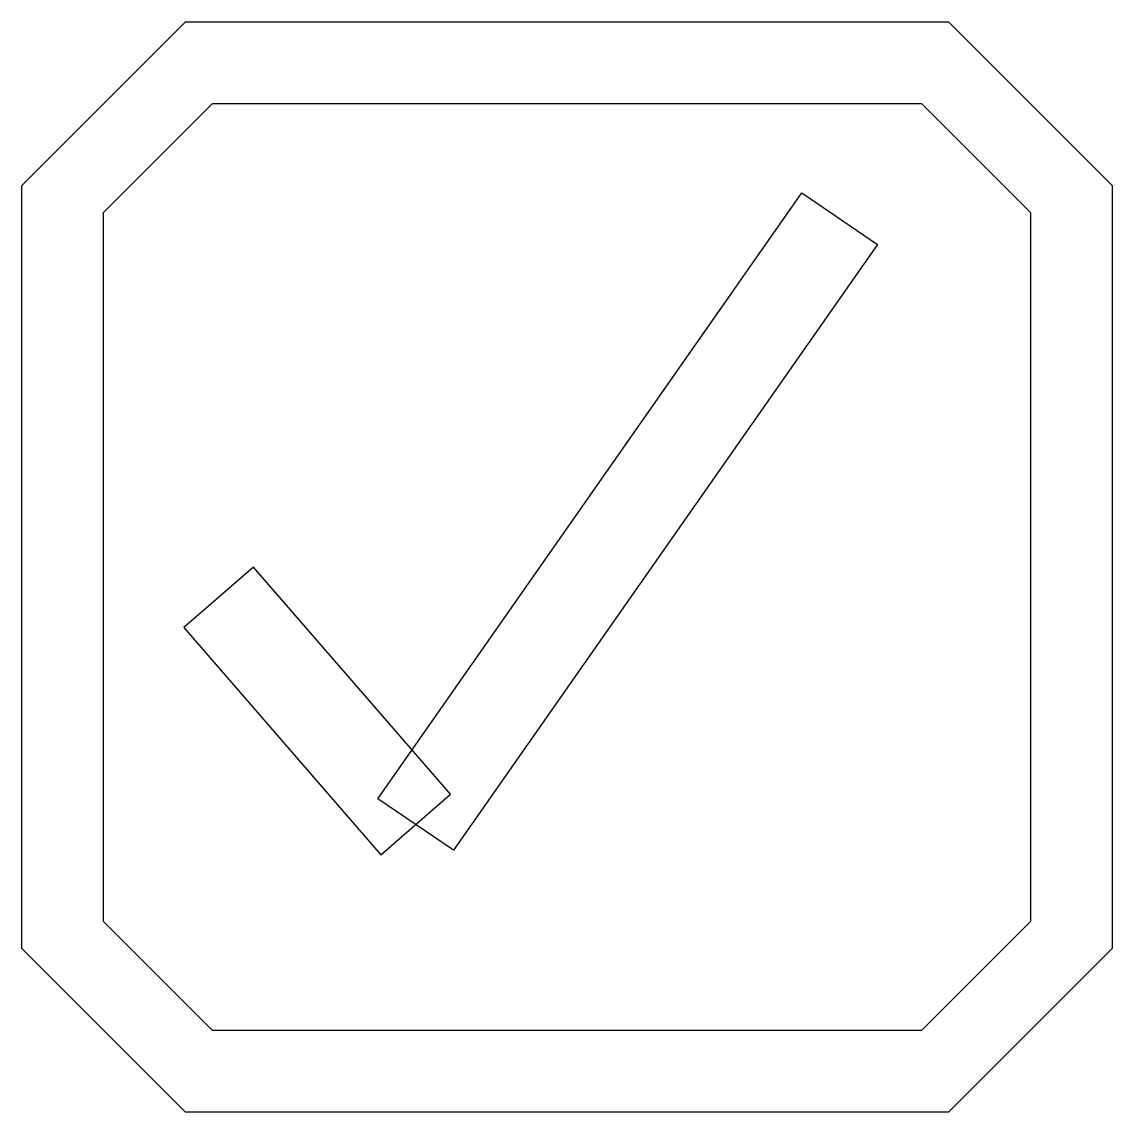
# Model space of a CAD drawing. Header units: millimetres. Extents: x 0.9 to 8.1, y 0.9 to 8.1.
import ezdxf

# ---------------------------------------------------------------- set-up
doc = ezdxf.new("R2010")
doc.units = ezdxf.units.MM
doc.layers.get('0').update_dxf_attribs({"linetype": 'CONTINUOUS'})

msp = doc.modelspace()

# ---------------------------------------------------------------- linework, layer by layer
for points in [[(1.98, 8.1), (7.02, 8.1), (8.1, 7.02), (8.1, 1.98), (7.02, 0.9), (1.98, 0.9), (0.9, 1.98), (0.9, 7.02)], [(2.16, 7.56), (6.84, 7.56), (7.56, 6.84), (7.56, 2.16), (6.84, 1.44), (2.16, 1.44), (1.44, 2.16), (1.44, 6.84)], [(3.75, 2.63), (3.25, 2.97), (6.05, 6.97), (6.55, 6.63)], [(3.27, 2.6), (3.73, 3), (2.43, 4.5), (1.97, 4.1)]]:
    msp.add_lwpolyline(points, close=True)

doc.saveas('drawing.dxf')
